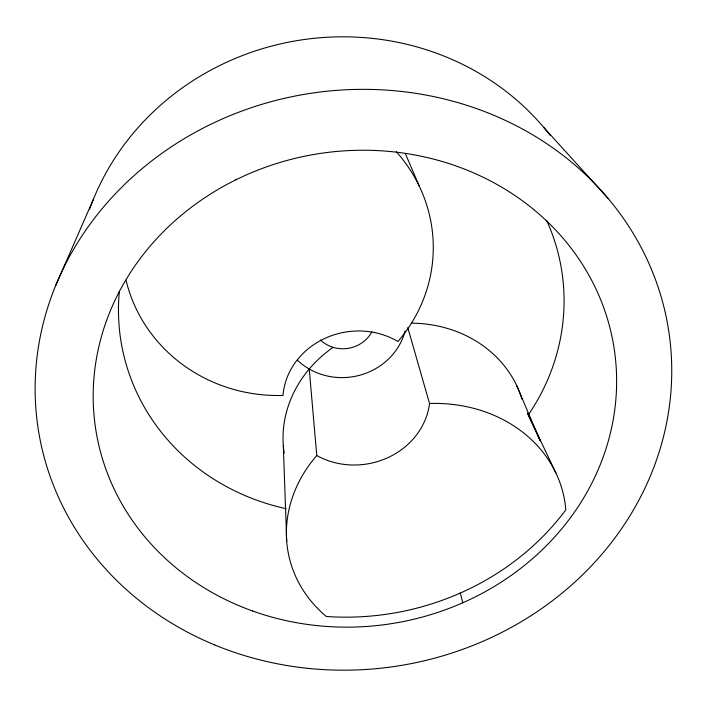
<?xml version="1.0" encoding="UTF-8"?>
<svg xmlns="http://www.w3.org/2000/svg" width="707" height="707" viewBox="0 0 707 707"><rect width="100%" height="100%" fill="white"/><g stroke="black" fill="none" stroke-linecap="round" stroke-linejoin="round"><path stroke-width="1.06" d="M235.899 179.808L235.944 179.145M55.376 286.3L93.404 199.224M543.948 127.64L608.082 198.42M555.896 472.974L527.44 413.029L540.192 440.797L516.693 385.554M405.323 153.454L419.392 186.418M407.78 327.588L429.529 403.485A140.684 121.436 -12.1 0 1 565.812 509.862A258.842 235.219 -9.3 0 1 326.334 616.495A140.684 121.436 -12.1 0 1 316.771 455.555L309.233 369.027M460.31 593.058L462.793 602.753M283.313 445.516L286.697 541.323M546.758 220.628A223.182 208.167 -9.3 0 1 528.668 414.399M286.202 508.704A223.182 208.167 -9.3 0 1 119.386 291.266M284.187 453.134A122.152 108.993 -12.5 0 1 333.085 347.349M411.545 323.161A122.152 108.993 -12.5 0 1 521.987 399.243M396.291 151.722A155.549 148.01 0.2 0 1 397.917 341.49A73.749 66.829 -9.3 0 0 324.363 338.626A73.749 66.829 -9.3 0 0 283.03 395.425A155.549 148.01 0.2 0 1 126.085 280.387M429.529 403.485A73.749 66.829 -9.3 0 1 316.771 455.555M89.568 209.281A262.253 246.169 -9.3 0 1 298.663 40.352A262.253 246.169 -9.3 0 1 550.081 135.214M405.084 330.991A63.63 59.229 -9.3 0 1 359.766 375.231A63.63 59.229 -9.3 0 1 297.382 360.172M371.847 331.883A31.815 29.606 -9.3 0 1 320.395 339.943M252.549 610.981A262.341 237.791 -9.3 0 0 614.692 352.298A262.341 237.791 -9.3 0 0 197.465 202.794A262.341 237.791 -9.3 0 0 252.549 610.981M214.645 644.917A319.043 289.614 -9.3 0 0 670.916 349.815A319.043 289.614 -9.3 0 0 174.753 144.573A319.043 289.614 -9.3 0 0 214.645 644.917"/></g></svg>
